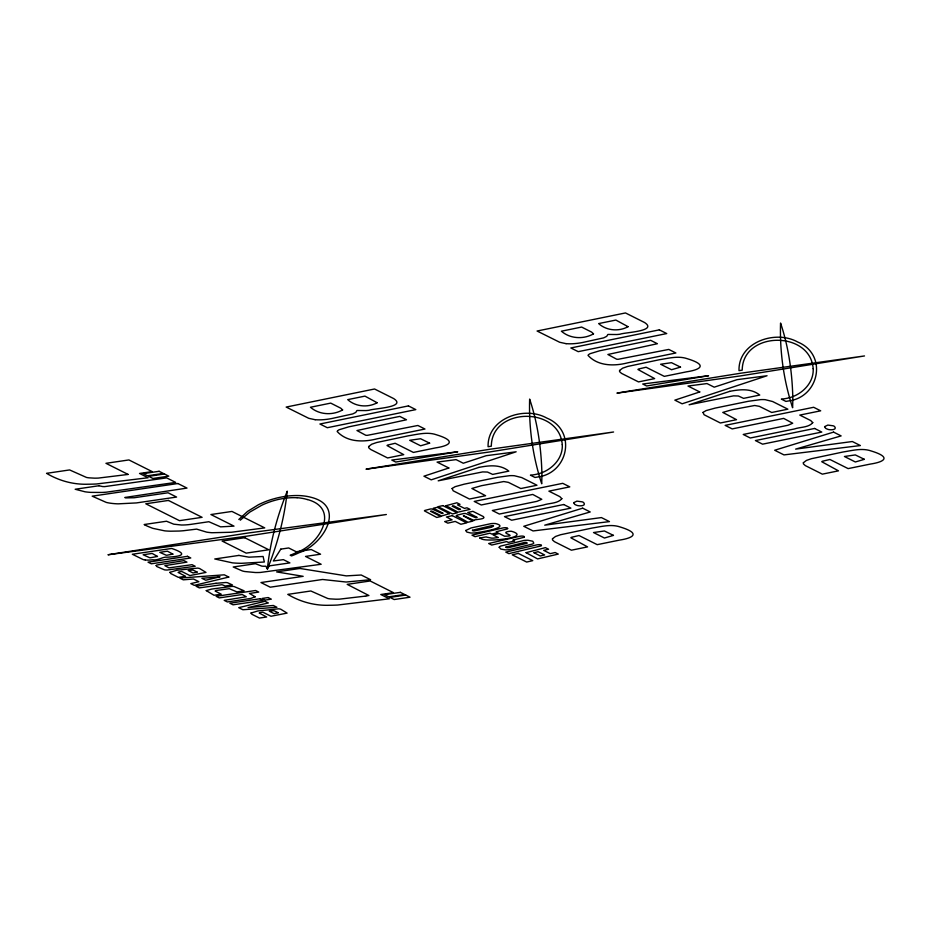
<?xml version="1.0" encoding="UTF-8"?>
<svg xmlns="http://www.w3.org/2000/svg" width="931" height="931" viewBox="0 0 931 931"><rect width="100%" height="100%" fill="white"/><g stroke="black" fill="none" stroke-linecap="round" stroke-linejoin="round"><path stroke-width="1.4" d="M238.836 519.475L247.553 511.422L258.411 504.753A57.478 18.143 -10.8 0 1 260.424 503.776L264.823 501.867A36.239 11.44 -10.8 0 1 270.607 499.784A18.899 5.97 -10.8 0 1 272.387 499.237L275.867 498.271A18.608 5.877 -10.8 0 1 278.02 497.736A28.151 8.891 -10.8 0 1 285.887 496.316M240.256 520.196L249.741 512.143L261.658 505.289A39.137 12.347 -10.8 0 1 272.69 500.959A14.663 4.632 -10.8 0 1 274.249 500.529L275.785 500.098A23.473 7.413 -10.8 0 0 276.367 499.947L277.147 499.749A14.337 4.527 -10.8 0 1 278.916 499.33A22.833 7.204 -10.8 0 1 285.258 498.236A27.581 8.705 -10.8 0 1 291.38 497.713A31.142 9.834 -10.8 0 1 297.036 497.759M479.814 538.013L486.273 536.884A20.878 6.587 -10.8 0 0 486.738 537.117L491.393 538.106A10.45 3.305 -10.8 0 0 493.605 538.106L498.341 537.548L493.127 534.941L499.202 533.521L504.602 536.221C518.881 536.07 499.784 533.219 507.861 531.601A4.434 1.397 -10.8 0 1 510.246 531.252A3.724 1.175 -10.8 0 1 511.852 531.38C532.323 537.536 485.761 542.459 481.292 538.758A41.092 12.964 -10.8 0 1 480.71 538.49L479.814 538.013M368.932 595.549L347.205 584.365L370.166 580.979L393.429 592.651L380.791 594.513L389.333 598.796L337.697 605.034A75.539 23.845 -10.8 0 1 329.376 605.266C314.771 605.802 300.317 601.857 287.795 594.385L310.849 590.987L327.724 598.482A22.786 7.192 -10.8 0 0 330.284 598.889L335.567 599.192A28.849 9.112 -10.8 0 0 339.606 599.133L364.766 596.189M368.106 595.677L366.616 595.91M365.953 596.015L365.336 596.108M566.071 343.667L559.671 342.259L537.082 331.017L625.481 312.944L644.636 322.557C658.147 331.355 624.387 332.344 620.069 334.206A19.516 6.156 -10.8 0 1 616.834 334.532L607.873 334.45L606.698 336.359L603.66 337.872L582.562 342.503A23.612 7.448 -10.8 0 1 566.106 343.644M315.155 419.718L308.755 418.31L286.178 407.068L374.565 388.995L393.732 398.608C407.231 407.406 373.482 408.395 369.165 410.268A19.516 6.156 -10.8 0 1 365.93 410.583L356.969 410.501L355.793 412.41L352.744 413.923L331.645 418.554A23.612 7.448 -10.8 0 1 315.19 419.695M145.236 559.962L144.107 559.799A8.798 2.781 -10.8 0 1 143.246 559.601L132.318 554.259L171.723 548.452C188.714 554.259 181.091 556.273 169.814 557.029A10.846 3.421 -10.8 0 1 167.394 557.145C162.413 556.575 158.258 560.811 152.591 559.787A12.964 4.085 -10.8 0 1 145.271 559.938M307.381 499.516C340.688 508.407 319.356 544.856 296.861 552.316A44.327 13.988 -10.8 0 1 290.216 555.237L291.566 555.912A47.318 14.943 -10.8 0 0 299.095 552.688C322.696 545.263 347.065 506.208 311.07 497.305A50.937 16.071 -10.8 0 0 300.422 495.618A36.879 11.638 -10.8 0 0 293.544 495.606A32.341 10.206 -10.8 0 0 285.91 496.258M145.248 525.142L144.445 524.7A30.874 9.741 -10.8 0 1 144.165 524.525L166.521 521.232L173.748 524.176L181.429 525.014A24.567 7.751 -10.8 0 0 192.624 524.106L208.858 521.721L220.589 526.853L234.007 526.131L210.906 514.54L231.959 511.433L264.741 527.889L231.377 532.253L211.954 532.73A45.759 14.442 -10.8 0 1 206.624 532.125L196.627 529.111L183.57 530.717A44.897 14.174 -10.8 0 1 179.089 531.042L170.769 531.194A45.084 14.233 -10.8 0 1 164.74 530.856L152.998 528.377A123.73 39.055 -10.8 0 1 151.101 527.691L147.703 526.294A141.442 44.641 -10.8 0 1 145.399 525.212L145.399 525.212M297.129 497.701A45.724 14.431 -10.8 0 1 307.277 499.563M541.947 475.555L541.702 483.771C532.788 456.586 528.75 427.69 529.646 399.096C537.874 423.675 541.458 449.685 541.947 475.555M792.851 399.504L792.607 407.72C783.693 380.535 779.654 351.639 780.562 323.045C788.79 347.612 792.362 373.634 792.851 399.504M562.277 444.657C563.139 459.844 549.604 472.029 535.453 474.473A13.965 4.411 -10.8 0 1 530.426 475.171L534.999 477.463A14.768 4.655 -10.8 0 0 537.082 477.091C568.457 473.704 577.22 430.471 546.765 418.066C524.595 405.567 487.25 418.147 488.088 446.717L491.312 446.182C491.649 407.091 559.31 406.207 562.277 444.657M813.182 368.606C814.043 383.781 800.509 395.978 786.369 398.421A13.965 4.411 -10.8 0 1 781.342 399.108L785.915 401.412A14.768 4.655 -10.8 0 0 787.998 401.04C819.373 397.653 828.136 354.42 797.681 342.014C775.511 329.516 738.167 342.096 739.005 370.666L742.216 370.131C742.554 331.04 810.226 330.144 813.182 368.606M449.452 513.633L441.608 516.018L431.809 511.096L430.518 511.27L440.782 516.53L436.755 517.461L424.431 510.863A2.584 0.815 -10.8 0 1 424.815 510.456L430.39 509.001A5.051 1.594 -10.8 0 1 431.996 508.978L442.144 513.551L443.121 513.272L433.322 508.233L437.314 507.302L449.452 513.633M287.19 491.347C284.525 518.078 277.357 544.332 267.36 569.225C270.06 542.494 277.159 516.24 287.19 491.347M573.682 502.705L574.683 504.323A19.458 6.145 -10.8 0 0 576.126 505.056C578.198 506.383 586.926 506.348 583.679 502.565A19.458 6.145 -10.8 0 0 582.236 501.844L576.917 501.134L573.682 502.705M824.598 426.654L825.588 428.272A19.458 6.145 -10.8 0 0 827.031 428.993C829.114 430.331 837.83 430.297 834.583 426.514A19.458 6.145 -10.8 0 0 833.152 425.793L827.822 425.083L824.598 426.654M429.622 443.156L420.626 445.798L409.698 440.305L420.579 438.734L429.622 443.156M613.448 535.383L604.452 538.025L593.524 532.544L604.405 530.973L613.448 535.383M680.526 367.105L671.542 369.735L660.614 364.254L671.484 362.683L680.526 367.105M864.352 459.332L855.356 461.974L844.429 456.493L855.31 454.922L864.352 459.332M197.093 572.053L193.089 572.972L188.213 570.528L192.368 570.04A2.805 0.884 -10.8 0 1 193.066 570.086L197.093 572.053M278.194 612.749L274.191 613.669L269.315 611.225L273.481 610.724A2.805 0.884 -10.8 0 1 274.168 610.783L278.194 612.749M377.136 402.739C368.222 407.743 355.677 406.917 347.729 399.632L364.952 396.117L377.136 402.739M628.041 326.676C619.138 331.692 606.593 330.866 598.645 323.581L615.868 320.066L628.041 326.676M505.952 547.056L506.115 547.393A3.805 1.199 -10.8 0 0 508.117 547.731L526.923 543.332A1.839 0.582 -10.8 0 0 527.179 543.052L526.876 542.645A3.899 1.234 -10.8 0 0 524.979 542.389L505.952 547.056M561.847 498.679C557.82 503.752 549.22 502.973 543.413 505.044L499.388 514.052L492.336 510.514L536.966 501.332L541.784 499.295L532.741 494.442L481.28 504.974L474.228 501.437L562.731 483.329L569.784 486.866L548.894 491.149L559.822 496.63L561.847 498.679M812.763 422.627C808.736 427.701 800.136 426.922 794.329 428.993L750.293 438.001L743.241 434.463L787.882 425.281L792.7 423.233L783.658 418.391L732.197 428.912L725.144 425.374L813.647 407.278L820.688 410.815L799.799 415.086L810.726 420.568L812.763 422.627M472.459 530.298L472.622 530.612A3.724 1.175 -10.8 0 0 473.064 530.81A3.515 1.106 -10.8 0 0 474.24 530.938L491.556 527.214L493.581 525.922A3.549 1.117 -10.8 0 0 491.952 525.596L472.506 530.205M172.863 554.12L166.893 555.225A3.701 1.164 -10.8 0 1 166.09 555.179L159.76 552.327L167.44 551.187L172.863 554.12M255.199 596.771L250.753 598.447L227.35 601.95L224.208 600.367L246.273 596.748L242.235 594.513L219.285 597.9L216.143 596.317L255.594 590.498L258.737 592.081L249.427 593.454L255.199 596.771M526.096 552.665L537.606 558.914L558.274 554.085L555.132 552.514L550.244 553.654L543.692 550.361L548.58 549.22L545.415 547.637L526.096 552.665M456.353 515.821L467.956 522.256L472.89 521.104L463.37 515.879A4.597 1.455 -10.8 0 1 463.789 515.786L474.17 520.51C472.832 519.126 486.96 519.673 483.364 516.577L472.878 511.317L467.769 512.515L477.172 517.392L475.822 517.764L465.651 513.505A6.447 2.037 -10.8 0 0 463.498 513.586L457.109 515.157A2.909 0.919 -10.8 0 0 456.446 515.646L456.353 515.821M368.653 446.543L368.664 447.695L370.585 449.429L387.599 457.959L403.74 454.654L387.04 445.553A1.943 0.617 -10.8 0 1 387.715 445.065L395.163 443.284L413.387 452.431L435.673 447.869C449.231 445.809 457.528 441.178 436.383 434.765C427.364 431.6 417.542 434.37 408.43 435.789L376.671 442.516L371.69 444.238L368.653 446.543M552.479 538.77L552.49 539.922L554.41 541.656L571.425 550.198L587.566 546.893L570.866 537.792A1.943 0.617 -10.8 0 1 571.541 537.292L578.989 535.523L597.213 544.658L619.499 540.108C633.057 538.048 641.343 533.416 620.209 527.004C611.178 523.839 601.368 526.609 592.256 528.028L560.497 534.755L555.516 536.477L552.479 538.77M619.569 370.48L619.581 371.632L621.501 373.366L638.503 381.908L654.656 378.603L637.944 369.502A1.943 0.617 -10.8 0 1 638.619 369.002L646.079 367.233L664.303 376.368L686.589 371.818C700.147 369.758 708.433 365.127 687.299 358.714C678.268 355.549 668.446 358.319 659.334 359.738L627.587 366.465L622.606 368.187L619.569 370.48M803.383 462.719L803.395 463.871L805.327 465.605L822.329 474.147L838.482 470.842L821.77 461.741A1.943 0.617 -10.8 0 1 822.445 461.241L829.893 459.472L848.129 468.607L870.415 464.057C883.973 461.997 892.259 457.365 871.125 450.953C862.094 447.776 852.272 450.557 843.16 451.977L811.413 458.704L806.432 460.426L803.383 462.719M169.919 572.344L170.78 573.554L178.356 577.36L185.56 576.301L178.112 572.414L179.415 571.843L181.731 571.483L189.866 575.567L205.984 572.414L199.711 568.573A10.637 3.363 -10.8 0 0 197.605 568.108L176.75 570.261L169.919 572.344M499.202 547.265L500.831 549.081L505.079 549.837A12.115 3.829 -10.8 0 0 508.861 549.721L532.637 544.007A5.516 1.746 -10.8 0 0 533.766 543.134L532.811 541.26L528.04 540.271A12.126 3.829 -10.8 0 0 524.246 540.399L500.506 546.113A5.516 1.746 -10.8 0 0 499.377 546.974L499.202 547.265M251.021 613.04L251.882 614.251L259.458 618.056L266.662 616.997L259.202 613.029L260.517 612.528L262.845 612.179L270.968 616.252L287.085 613.11L280.813 609.258A10.637 3.363 -10.8 0 0 278.706 608.793L257.852 610.957L251.021 613.04M534.045 552.735L540.283 555.982L544.635 554.957L538.083 551.676L534.045 552.735M465.756 530.495L466.85 532.067L470.69 532.974A11.754 3.712 -10.8 0 0 474.251 532.974C478.662 532.532 511.643 527.458 495.501 523.548A11.835 3.736 -10.8 0 0 490.94 523.641L471.098 527.935L465.756 530.495M507.639 528.459L507.546 528.657A2.165 0.687 -10.8 0 1 507.151 528.983L496.223 531.729L497.957 532.602L491.696 534.057L489.974 533.195L475.043 536.675L471.994 535.15L502.693 527.982A4.643 1.466 -10.8 0 1 507.29 528.028L507.639 528.459M524.316 536.826L524.234 537.036A2.165 0.687 -10.8 0 1 523.827 537.35L512.911 540.096L514.634 540.969L508.384 542.436L506.65 541.563L491.731 545.054L488.67 543.518L519.382 536.349A4.643 1.466 -10.8 0 1 523.967 536.396L524.316 536.826M541.446 545.426L541.353 545.636A2.13 0.675 -10.8 0 1 540.946 545.95L508.861 553.642L505.777 552.095L536.838 544.868A4.69 1.478 -10.8 0 1 541.086 544.984L541.446 545.426M337.418 431.134L337.266 431.612C347.275 442.411 363.649 442.306 376.95 438.85L424.967 429.04L417.868 425.479L367.349 435.336A5.807 1.827 -10.8 0 1 365.72 435.243L356.969 430.541L406.486 419.765L399.76 416.39L348.811 426.829L339.187 429.726A6.82 2.153 -10.8 0 0 337.418 431.134M588.322 355.083L588.183 355.549C598.191 366.36 614.553 366.255 627.855 362.799L675.871 352.989L668.772 349.428L618.254 359.273A5.807 1.827 -10.8 0 1 616.625 359.18L607.885 354.49L657.402 343.714L650.676 340.339L599.715 350.766L590.103 353.675A6.82 2.153 -10.8 0 0 588.322 355.083M342.608 409.919C332.821 415.494 319.391 415.04 310.477 407.254L330.714 403.111L340.746 408.174L342.608 409.919M593.513 333.868C583.737 339.443 570.296 338.989 561.393 331.203L581.631 327.06L591.65 332.123L593.513 333.868M446.019 505.708L457.994 512.178L470.039 509.362L466.943 507.814L464.464 508.384L457.505 504.893L459.984 504.323L456.9 502.775L446.019 505.708M452.326 506.255L458.902 509.676L460.519 509.292L453.618 505.824L452.326 506.255M156.164 565.548L156.804 566.548L164.415 569.83A11.498 3.631 -10.8 0 0 167.208 570.016L195.196 566.269L192.03 564.686L169.5 567.805A3.293 1.036 -10.8 0 1 168.779 567.747L164.88 565.664L186.956 562.138L183.966 560.637L156.955 565.001A2.211 0.698 -10.8 0 0 156.164 565.548M157.467 556.447L150.531 557.739A3.445 1.094 -10.8 0 1 149.635 557.704L143.153 554.771L152.172 553.445L157.467 556.447M452.105 488.484L453.188 490.788L469.457 499.039L485.61 495.734L471.877 488.472L481.397 485.714L503.764 481.548L508.373 482.363L520.813 488.542L536.966 485.237L521.721 477.58L514.331 475.729A17.875 5.644 -10.8 0 0 509.734 475.671L497.585 477.312L464.185 484.178L455.108 486.68L452.105 488.484M703.01 412.433L704.092 414.737L720.373 422.988L736.526 419.683L722.782 412.421L732.301 409.663L754.68 405.497L759.289 406.312L771.729 412.48L787.87 409.186L772.625 401.529L765.235 399.678A17.875 5.644 -10.8 0 0 760.65 399.62L748.489 401.261L715.089 408.115L706.024 410.618L703.01 412.433M206.275 590.615L214.014 595.258L221.217 594.187L215.119 591.022L216.213 590.487A16.711 5.272 -10.8 0 1 216.923 590.37L229.305 588.706L236.916 591.883L244.108 590.813L234.018 586.507A10.183 3.212 -10.8 0 0 231.982 586.402L211.663 589.067L206.275 590.615M280.801 549.127L273.353 560.974L283.396 559.636L289.89 562.894L269.513 565.85L267.127 568.48L265.87 566.188L263.915 566.246A11.509 3.631 -10.8 0 1 261.716 566.106L255.455 563.709L233.204 566.991L242.386 570.959A31.991 10.101 -10.8 0 0 244.841 571.529L255.292 572.518A36.379 11.486 -10.8 0 0 260.389 572.449L321.16 564.267L305.531 556.424L320.567 554.201L311.268 549.534L296.233 551.757L288.68 547.963L280.801 549.127M448.835 468.002L423.942 476.195L431.216 479.849L516.146 451.791L486.191 455.701L463.289 463.242L456.085 459.623L437.07 462.102L448.835 468.002M699.751 391.951L674.847 400.144L682.132 403.798L767.063 375.74L737.096 379.65L714.205 387.18L706.99 383.572L687.986 386.039L699.751 391.951M478.848 467.409L438.187 480.838L482.63 471.924L487.472 472.052L492.674 474.414L508.826 471.121C500.156 464.115 488.903 465.442 478.848 467.409M729.753 391.357L689.103 404.787L733.535 395.861L738.388 396.001L743.59 398.363L759.743 395.058C751.073 388.064 739.808 389.391 729.753 391.357M582.678 508.175L523.769 526.294L533.067 530.949L609.456 521.604L601.426 517.578L544.728 525.177L590.219 511.957L582.678 508.175M833.582 432.112L774.685 450.243L783.983 454.898L860.372 445.553L852.342 441.527L795.633 449.114L841.124 435.906L833.582 432.112M228.77 577.069L194.3 585.366L190.832 583.621L198.85 581.689L193.485 579.001L183.267 579.827L179.811 578.093L224.29 574.823L228.77 577.069M264.986 601.286L238.732 607.652L242.875 609.735L276.926 607.28L273.353 605.487L248.065 607.571L268.349 602.974L264.986 601.286M219.821 576.859L205.728 580.222L201.887 578.291L219.821 576.859M442.807 505.591L438.059 506.697L452.489 513.935L457.237 512.83L442.807 505.591M452.303 515.634L446.438 517.008L452.082 519.835L444.669 521.569L447.823 523.152L455.224 521.418L460.868 524.246L466.734 522.885L452.303 515.634M518.323 553.398L512.248 554.818L526.678 562.056L532.753 560.637L518.323 553.398M659.334 329.853L570.843 347.961L578.221 351.662L666.724 333.566L659.334 329.853M408.43 405.904L319.927 424.012L327.305 427.713L415.808 409.617L408.43 405.904M814.602 428.458L755.413 440.572L762.582 444.168L821.782 432.065L814.602 428.458M563.697 504.521L504.497 516.624L511.678 520.22L570.878 508.117L563.697 504.521M624.701 391.788L616.927 393.15L740.459 375.915L864.503 355.945L740.971 373.18L624.701 391.788M369.898 468.514L366.011 469.201L489.543 451.966L613.587 431.996L490.055 449.231L369.898 468.514M112.348 554.038L107.973 554.783L246.796 536.186L386.353 514.506L247.53 533.102L112.348 554.038M708.479 375.728L646.626 385.981L642.704 384.014L708.479 375.728M457.575 451.779L395.722 462.044L391.788 460.065L457.575 451.779M128.117 474.438L98.36 478.08A28.838 9.101 -10.8 0 1 94.322 478.15L89.039 477.836A22.775 7.192 -10.8 0 1 86.478 477.44L69.604 469.934L46.55 473.332C59.072 480.815 73.526 484.748 88.131 484.213A75.655 23.88 -10.8 0 0 96.452 483.98L148.087 477.754L139.545 473.46L152.172 471.598L128.92 459.937L105.959 463.312L128.117 474.438M159.096 471.295L143.258 473.635L147.505 475.764L163.344 473.425L159.096 471.295M164.484 473.995L148.646 476.335L152.928 478.487L168.767 476.148L164.484 473.995M98.93 485.749L75.167 489.252L85.093 491.801A48.296 15.245 -10.8 0 0 90.761 492.383L101.77 492.452A46.713 14.745 -10.8 0 0 106.413 492.162L175.68 482.421L166.649 477.882L104.726 486.61A10.997 3.468 -10.8 0 1 102.387 486.506L98.93 485.749M177.879 483.526L92.169 496.165L106.32 502.426A46.562 14.698 -10.8 0 0 118.074 503.846L136.38 502.926L176.587 497.061L168.057 492.778L134.192 497.748L126.174 497.887A9.624 3.037 -10.8 0 1 124.789 497.491L186.991 488.088L177.879 483.526M168.441 500.436L145.783 503.776L179.45 520.662L202.097 517.322L168.441 500.436M244.76 537.711L222.113 541.051L246.18 553.13L268.838 549.79L244.76 537.711M187.492 556.331L148.029 562.149L151.322 563.79L190.774 557.983L187.492 556.331M238.906 555.411L214.747 558.972L232.447 562.859A61.015 19.26 -10.8 0 0 241.536 563.302L264.323 562.01L263.112 556.482L248.949 557.169L238.906 555.411M299.933 568.457L276.577 571.902L303.169 576.324L260.971 582.55L270.223 587.193L322.557 579.478L346.134 582.026L370.608 579.71L361.24 575.009L346.309 575.882L299.933 568.457M215.98 583.306L196.057 586.239L199.327 587.892L221.485 584.761A3.468 1.094 -10.8 0 1 222.381 584.831L225.209 586.006L232.413 584.947L227.583 582.736A9.473 2.991 -10.8 0 0 225.826 582.503L215.98 583.306M259.958 598.761L229.864 603.207L233.053 604.813L263.159 600.367L259.958 598.761M268.116 597.562L262.111 598.447L265.312 600.053L271.317 599.168L268.116 597.562M400.342 592.349L384.503 594.676L388.751 596.818L404.589 594.478L400.342 592.349M405.73 595.049L389.891 597.388L394.174 599.541L410.012 597.202L405.73 595.049"/></g></svg>
